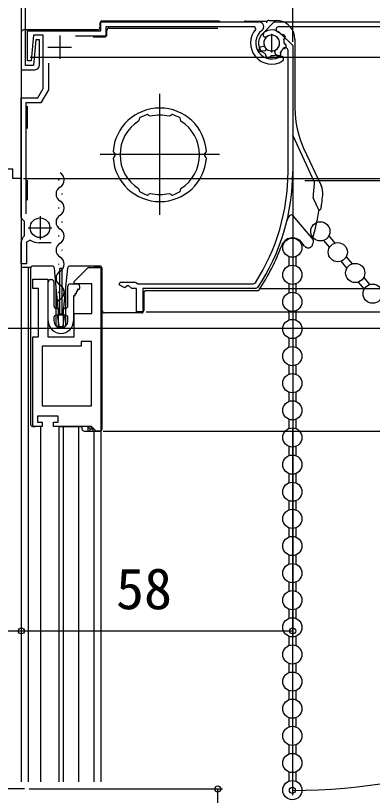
# Model space of a CAD drawing. Units: millimetres, scale not verified. Extents: x -525 to 525, y -783 to 778.
# Drawn here: x -326.2 to -250, y 229.4 to 396.2 of the extents above; entities that cross this region are included whole.
import ezdxf
from ezdxf.enums import TextEntityAlignment as Align

# ---------------------------------------------------------------- set-up
doc = ezdxf.new("R2010")
doc.units = ezdxf.units.MM
doc.header["$LTSCALE"] = 4
for name, color, linetype in [('0-3_YKK_11', 7, 'Continuous'), ('0-4_YKK_11E', 7, 'Continuous'), ('0-5_YKK_12', 2, 'Continuous'), ('0-6_YKK_13', 4, 'Continuous'), ('0-8_YKK_D', 6, 'Continuous')]:
    doc.layers.add(name, color=color, linetype=linetype)
doc.styles.add('ＭＳ ゴシック', font='')
doc.styles.get('ＭＳ ゴシック').set_extended_font_data('MS Gothic')

msp = doc.modelspace()

# ---------------------------------------------------------------- linework, layer by layer
at = {"layer": '0-3_YKK_11'}
for p, q in [((-316.8, 391.9), (-316.8, 386.9)), ((-269.52, 392.28), (-267, 389.76)), ((-319.3, 389.4), (-314.3, 389.4)), ((-268, 362.8), (-268, 388.725)), ((-267, 389.76), (-267, 362.8)), ((-285.615, 366.9), (-285.804, 366.694)), ((-285.425, 367.114), (-285.615, 366.9)), ((-293.366, 358.147), (-293.018, 357.973)), ((-321, 353.3), (-321, 348.3)), ((-323.5, 350.8), (-318.5, 350.8)), ((-318.6, 347.6), (-321.21, 347.6))]:
    msp.add_line(p, q, dxfattribs=at)
for points in [[(-439, 417.3), (-378.4, 417.3), (-378.4, 445.3), (-375, 445.3), (-375, 443.4), (-375.5, 442.9), (-376, 442.4), (-376, 417.3), (-325, 417.3), (-325, 415.8), (-312.5, 415.8), (-312.5, 417.3), (-310, 417.3), (-310, 413.3), (-325, 413.3), (-325, 361.3), (-326.8, 361.3), (-326.8, 363.3), (-335, 363.3), (-335, 366.6)], [(-321.1, 385.6), (-321.1, 391), (-321.9, 391), (-322.381, 385.5), (-324.1, 385.5), (-324.1, 398.9), (-320.4, 398.9), (-319.5, 399.8), (-314.5, 399.8), (-313.6, 398.9), (-310, 398.9), (-310, 400.8), (-310.8, 400.8), (-310.8, 399.8), (-313.086, 399.8), (-314.086, 400.8), (-319.914, 400.8), (-320.914, 399.8), (-323.7, 399.8), (-323.7, 400.8), (-324.5, 400.8), (-324.5, 400.092), (-324.75, 399.796), (-325, 399.5)], [(-325, 399.5), (-325, 384.6), (-322.1, 384.6)], [(-324.954, 352.855), (-325, 353.015), (-325, 378.6), (-321.454, 378.6), (-320.3, 380.6), (-320.3, 392), (-322.419, 392), (-322.9, 386.5), (-323.7, 386.5), (-323.7, 392.9), (-308, 392.9), (-308, 394.8), (-274.166, 394.8)], [(-274.854, 393.3), (-275.077, 393.8), (-306.9, 393.8), (-306.9, 391.8), (-313.401, 391.8)], [(-272.623, 391.576), (-273.015, 391.571), (-273.22, 391.743), (-273.202, 392.523)], [(-274.252, 388.668), (-273.993, 389.393), (-273.358, 389.624), (-272.992, 389.486)], [(-273.386, 388.368), (-273.698, 388.436), (-273.802, 388.398), (-274.154, 388.512)], [(-272.539, 387.274), (-272.732, 387.635), (-272.711, 387.711), (-272.807, 387.938)], [(-271.548, 387.6), (-271.745, 387.452), (-271.766, 387.376), (-272.113, 387.159)], [(-270.095, 387.425), (-270.486, 387.545), (-270.526, 387.613), (-270.754, 387.705)], [(-269.625, 388.357), (-269.66, 388.113), (-269.62, 388.045), (-269.712, 387.646)], [(-269.478, 387.566), (-269, 387.325), (-269, 386.722), (-269.143, 386.467)], [(-319.2, 386.001), (-319.2, 380.305), (-320.819, 377.5), (-324, 377.5), (-324, 353.78)], [(-299.745, 374.281), (-299.833, 374.028), (-299.807, 373.967), (-299.923, 373.596)], [(-297.434, 374.653), (-297.782, 374.827), (-297.808, 374.888), (-298.051, 375.001)], [(-292.749, 375.001), (-292.992, 374.888), (-293.018, 374.827), (-293.366, 374.653)], [(-290.876, 373.596), (-290.993, 373.967), (-290.967, 374.028), (-291.054, 374.281)], [(-304.995, 366.694), (-305.185, 366.9), (-305.374, 367.114)], [(-305.374, 365.686), (-305.185, 365.9), (-304.995, 366.106)], [(-285.804, 366.106), (-285.615, 365.9), (-285.425, 365.686)], [(-299.923, 359.204), (-299.807, 358.833), (-299.833, 358.772), (-299.745, 358.519)], [(-291.054, 358.519), (-290.967, 358.772), (-290.993, 358.833), (-290.876, 359.204)], [(-298.051, 357.799), (-297.808, 357.912), (-297.782, 357.973), (-297.434, 358.147)], [(-293.018, 357.973), (-292.992, 357.912), (-292.749, 357.799)], [(-324.41, 348.993), (-324.3, 349.226), (-324.3, 352.092), (-324.442, 352.347)], [(-323.126, 348.171), (-323.9, 347.753), (-323.9, 343.1), (-325, 343.1), (-325, 347.753)], [(-274.434, 338.025), (-274.851, 337.8), (-299, 337.8), (-299, 332.8), (-300.4, 332.8), (-300.4, 337.8), (-301.4, 337.8), (-302, 338.4), (-302.4, 338.4), (-302.845, 337.955), (-304.052, 338.585), (-303.902, 339.2), (-300.683, 339.2), (-300.4, 339), (-300.117, 338.8), (-275.394, 338.8), (-274.973, 339.03)]]:
    msp.add_lwpolyline(points, dxfattribs=at)
for points in [[(-308.031, 342.3), (-308.031, 307.3), (-309.031, 307.3), (-310.031, 308.3), (-318.131, 308.3), (-318.131, 309.2), (-317.131, 309.2), (-317.131, 310.5), (-321.531, 310.5), (-321.531, 309.2), (-320.531, 309.2), (-320.531, 308.3), (-322.531, 308.3), (-322.531, 327.5), (-321.331, 327.5), (-321.331, 337.8), (-322.531, 337.8), (-322.531, 339.8), (-319.331, 339.8), (-319.331, 327.5), (-313.731, 327.5), (-313.731, 332.5), (-309.931, 332.5), (-309.931, 338.8), (-313.731, 338.8), (-313.731, 339.3), (-310.731, 342.3)], [(-310.031, 312.7), (-310.031, 326.5), (-312.231, 326.5), (-312.231, 325.5), (-320.531, 325.5), (-320.531, 312.7)]]:
    msp.add_lwpolyline(points, close=True, dxfattribs=at)
for centre, radius, start, end in [((-274.166, 393.8), 1, 307.30177, 90), ((-271.5, 390.3), 4.5, 138.18969, 301.58814), ((-271.5, 390.3), 3.4, 127.30179, 306.48374), ((-271.5, 390.3), 2.8, 44.99999, 127.44415), ((-271.5, 390.3), 1.7, 208.62695, 131.37309), ((-271.5, 390.3), 3.2, 210.67185, 213.9679), ((-271.5, 390.3), 2.7, 313.96795, 331.49651), ((-268.6, 388.725), 0.6, 359.99997, 151.49648), ((-271.5, 390.3), 2.7, 225.67933, 241.03208), ((-271.5, 390.3), 3.2, 251.04547, 258.95464), ((-271.5, 390.3), 2.7, 268.96797, 286.03203), ((-271.5, 390.3), 3.2, 296.0455, 303.95467), ((-322.1, 385.6), 1, 270.00001, 359.99999), ((-295.4, 366.4), 10, 4.09604, 175.90396), ((-295.4, 366.4), 8.5, 122.15412, 237.84588), ((-295.4, 366.4), 9, 107.12992, 118.87005), ((-295.4, 366.4), 8.5, 76.15413, 103.84587), ((-295.4, 366.4), 9, 61.12994, 72.87007), ((-295.4, 366.4), 8.5, 302.15412, 57.84588), ((-295.4, 366.4), 10, 184.09604, 355.90396), ((-295.4, 366.4), 9.6, 178.24271, 181.75729), ((-295.4, 366.4), 9.6, 358.24271, 1.75729), ((-312, 362.8), 44, 327.30072, 359.99999), ((-312, 362.8), 45, 326.59444, 360), ((-295.4, 366.4), 9, 241.12995, 252.87008), ((-295.4, 366.4), 8.5, 256.15413, 283.84587), ((-295.4, 366.4), 9, 287.12993, 298.87006), ((-323.6, 353.707), 1.6, 212.20421, 238.24314), ((-323.4, 347.753), 1.6, 129.16672, 179.99999), ((-321.21, 351.1), 3.5, 236.80433, 270.00001)]:
    msp.add_arc(centre, radius, start, end, dxfattribs=at)
at = {"layer": '0-4_YKK_11E'}
for p, q in [((-273.48, 392.28), (-270.96, 394.8)), ((-270.96, 394.8), (-244, 394.8)), ((-244, 393.8), (-269.925, 393.8))]:
    msp.add_line(p, q, dxfattribs=at)
for points in [[(-269.557, 392.174), (-269.313, 392.14), (-269.244, 392.18), (-268.845, 392.087)], [(-268.625, 391.705), (-268.744, 391.314), (-268.813, 391.274), (-268.905, 391.046)], [(-268.8, 390.251), (-268.652, 390.055), (-268.576, 390.034), (-268.359, 389.687)], [(-272.775, 389.176), (-272.771, 388.785), (-272.943, 388.58), (-273.723, 388.598)], [(-269.867, 387.548), (-270.592, 387.807), (-270.823, 388.442), (-270.685, 388.808)], [(-268.473, 389.261), (-268.835, 389.068), (-268.911, 389.089), (-269.138, 388.992)], [(-269.568, 388.414), (-269.635, 388.101), (-269.598, 387.997), (-269.712, 387.646)]]:
    msp.add_lwpolyline(points, dxfattribs=at)
for centre, radius, start, end in [((-269.925, 393.2), 0.6, 89.99997, 241.49648), ((-271.5, 390.3), 2.8, 134.99999, 217.44415), ((-271.5, 390.3), 1.7, 298.62695, 221.37309), ((-271.5, 390.3), 2.7, 43.96795, 61.49651), ((-271.5, 390.3), 3.2, 26.0455, 33.95467), ((-271.5, 390.3), 2.7, 358.96797, 16.03203), ((-271.5, 390.3), 2.7, 315.67933, 331.03208), ((-271.5, 390.3), 3.2, 341.04547, 348.95464), ((-271.5, 390.3), 3.2, 300.67185, 303.9679)]:
    msp.add_arc(centre, radius, start, end, dxfattribs=at)
at = {"layer": '0-5_YKK_12'}
for p, q in [((-271.5, 392.3), (-271.5, 388.3)), ((-295.4, 353.563), (-295.4, 379.437)), ((-282.663, 366.5), (-308.136, 366.5)), ((-325, 361.8), (-325, 232.3)), ((-317.078, 361.113), (-317.078, 360.913)), ((-316.318, 358.113), (-316.318, 357.913)), ((-317.078, 355.113), (-317.078, 354.913)), ((-316.318, 352.113), (-316.318, 351.913)), ((-317.078, 349.113), (-317.078, 348.913)), ((-316.318, 346.113), (-316.318, 345.913)), ((-323.5, 342.3), (-323.5, 232.3)), ((-317.078, 343.113), (-317.078, 342.913)), ((-308.005, 342.26), (-308.003, 232.3)), ((-316.318, 340.113), (-316.318, 339.913)), ((-317.078, 337.113), (-317.078, 336.913)), ((-316.318, 334.113), (-316.318, 333.913)), ((-320.9, 308.3), (-320.9, 232.3)), ((-316.95, 308.3), (-316.95, 232.3)), ((-316.05, 308.3), (-316.05, 232.3)), ((-312.8, 308.3), (-312.8, 232.3)), ((-309.5, 307.3), (-309.5, 232.3)), ((-324.299, 230.793), (-348.25, 230.8))]:
    msp.add_line(p, q, dxfattribs=at)
for centre, start, end in [((-317.536, 361.013), 299.20254, 60.79746), ((-315.859, 358.013), 119.20254, 240.79746), ((-317.536, 355.013), 299.20254, 60.79746), ((-315.859, 352.013), 119.20254, 240.79746), ((-317.536, 349.013), 299.20254, 60.79746), ((-315.859, 346.013), 119.20254, 240.79746), ((-317.536, 343.013), 299.20254, 60.79746), ((-315.859, 340.013), 119.20254, 240.79746), ((-317.536, 337.013), 299.20254, 60.79746), ((-315.859, 334.013), 119.20254, 193.92959)]:
    msp.add_arc(centre, 1.718, start, end, dxfattribs=at)
at = {"layer": '0-6_YKK_13'}
for p, q in [((-308.2, 394.5), (-308.2, 393.6)), ((-283, 395), (-307.7, 395)), ((-277, 395), (-272.44, 395)), ((-272.6, 394.639), (-272.6, 394.622)), ((-272.117, 395.122), (-270.525, 395.122)), ((-325, 392.6), (-325, 372)), ((-308.699, 393.1), (-324.5, 393.1)), ((-306.7, 392.1), (-306.7, 393)), ((-306.2, 393.5), (-283, 393.5)), ((-309.39, 391.6), (-307.2, 391.6)), ((-266.527, 391.126), (-266.527, 376.295)), ((-323.7, 372), (-323.7, 376.8)), ((-262.4, 360.715), (-267, 370.579)), ((-264.655, 367.854), (-260.926, 359.857)), ((-325.035, 361), (-325.035, 356.7)), ((-323.7, 356.7), (-323.7, 361)), ((-261.989, 355.812), (-262.561, 357.037)), ((-266.936, 353.355), (-262.652, 348.249)), ((-259.283, 349.044), (-258.008, 347.524)), ((-264.455, 346.862), (-265.209, 347.76)), ((-260.432, 348.08), (-259.157, 346.56)), ((-325.035, 345.8), (-325.035, 342.3)), ((-267.818, 344.642), (-267.818, 342.658)), ((-266.318, 344.642), (-266.318, 342.658)), ((-256.704, 343.636), (-255.429, 342.116)), ((-255.555, 344.601), (-254.28, 343.081)), ((-322.989, 342.3), (-325.035, 342.3)), ((-323.031, 342.1), (-323.031, 308.8)), ((-322.43, 342.6), (-322.531, 342.6)), ((-319.831, 342.6), (-322.43, 342.6)), ((-318.903, 342.6), (-319.831, 342.6)), ((-318.417, 342.6), (-318.903, 342.6)), ((-317.531, 338.112), (-317.919, 342.148)), ((-316.731, 332.1), (-316.731, 342.1)), ((-316.331, 342.1), (-316.731, 342.1)), ((-316.331, 342.1), (-316.331, 332.1)), ((-315.142, 342.148), (-315.531, 338.112)), ((-314.158, 342.6), (-314.644, 342.6)), ((-310.492, 342.6), (-314.158, 342.6)), ((-310.492, 342.6), (-310.431, 342.6)), ((-310.492, 342.597), (-310.492, 342.6)), ((-308.231, 342.6), (-310.431, 342.6)), ((-308.2, 342.3), (-309.5, 342.3)), ((-307.731, 307.8), (-307.731, 342.1)), ((-307.7, 333.1), (-307.7, 341.8)), ((-319.231, 330.9), (-319.231, 339.2)), ((-318.731, 339.7), (-318.531, 339.7)), ((-318.031, 339.2), (-318.031, 334.1)), ((-314.531, 338.8), (-313.031, 338.8)), ((-267.818, 338.842), (-267.818, 336.858)), ((-266.318, 338.842), (-266.318, 336.858)), ((-252.976, 339.193), (-251.701, 337.673)), ((-251.827, 340.158), (-250.552, 338.638)), ((-317.531, 330), (-317.531, 338.112)), ((-315.531, 338.112), (-316.031, 332.92)), ((-315.531, 338.112), (-315.531, 330)), ((-315.031, 334.1), (-315.031, 338.3)), ((-313.311, 337.15), (-313.224, 336.999)), ((-313.137, 337.15), (-313.311, 337.15)), ((-313.051, 337.6), (-312.964, 337.45)), ((-312.731, 337.6), (-313.051, 337.6)), ((-312.531, 338.3), (-312.531, 337.8)), ((-274.598, 337.327), (-298.328, 337.327)), ((-313.831, 336.249), (-313.831, 330.9)), ((-313.657, 336.249), (-313.831, 336.249)), ((-313.571, 336.699), (-313.484, 336.549)), ((-313.397, 336.699), (-313.571, 336.699)), ((-298.827, 336.828), (-298.827, 333.1)), ((-317.531, 333.6), (-317.181, 333.6)), ((-315.881, 333.6), (-315.531, 333.6)), ((-317.181, 332.1), (-317.531, 332.1)), ((-317.031, 332.92), (-317.007, 332.672)), ((-316.981, 333.4), (-316.981, 332.3)), ((-316.126, 332.1), (-316.935, 332.1)), ((-316.708, 332.4), (-316.353, 332.4)), ((-316.081, 332.3), (-316.081, 333.4)), ((-316.054, 332.672), (-316.031, 332.92)), ((-316.031, 332.92), (-316.031, 329.5)), ((-315.531, 332.1), (-315.881, 332.1)), ((-301.178, 332.6), (-307.2, 332.6)), ((-267.818, 333.042), (-267.818, 331.058)), ((-266.318, 333.042), (-266.318, 331.058)), ((-318.031, 331.6), (-318.031, 330.9)), ((-317.233, 331.758), (-316.966, 329.858)), ((-315.829, 331.758), (-316.096, 329.858)), ((-315.031, 330.9), (-315.031, 331.6)), ((-316.031, 329.5), (-317.031, 329.5)), ((-316.393, 329.6), (-316.668, 329.6)), ((-267.818, 327.242), (-267.818, 325.258)), ((-266.318, 327.242), (-266.318, 325.258)), ((-267.818, 321.442), (-267.818, 319.458)), ((-266.318, 321.442), (-266.318, 319.458)), ((-267.818, 315.642), (-267.818, 313.658)), ((-266.318, 315.642), (-266.318, 313.658)), ((-267.818, 309.842), (-267.818, 307.858)), ((-266.318, 309.842), (-266.318, 307.858)), ((-322.531, 308.3), (-322.426, 308.3)), ((-322.426, 308.3), (-322.168, 308.3)), ((-322.168, 308.3), (-322.031, 308.3)), ((-317.131, 308.3), (-316.631, 308.3)), ((-316.631, 308.3), (-312.031, 308.3)), ((-310.257, 308.3), (-312.031, 308.3)), ((-312.031, 308.3), (-312.031, 307.8)), ((-311.531, 307.3), (-310.755, 307.3)), ((-310.782, 308.3), (-310.755, 308.274)), ((-310.256, 307.8), (-309.731, 307.8)), ((-310.256, 307.3), (-310.256, 307.8)), ((-310.256, 307.3), (-309.731, 307.3)), ((-309.731, 307.8), (-310.031, 308.1)), ((-267.818, 304.042), (-267.818, 302.058)), ((-266.318, 304.042), (-266.318, 302.058)), ((-267.818, 298.242), (-267.818, 296.258)), ((-266.318, 298.242), (-266.318, 296.258)), ((-267.818, 292.442), (-267.818, 290.458)), ((-266.318, 292.442), (-266.318, 290.458)), ((-267.818, 286.642), (-267.818, 284.658)), ((-266.318, 286.642), (-266.318, 284.658)), ((-267.818, 280.842), (-267.818, 278.858)), ((-266.318, 280.842), (-266.318, 278.858)), ((-267.818, 275.042), (-267.818, 273.058)), ((-266.318, 275.042), (-266.318, 273.058)), ((-267.818, 269.242), (-267.818, 267.258)), ((-266.318, 269.242), (-266.318, 267.258)), ((-267.818, 263.442), (-267.818, 261.458)), ((-266.318, 263.442), (-266.318, 261.458)), ((-267.818, 257.642), (-267.818, 255.658)), ((-266.318, 257.642), (-266.318, 255.658)), ((-267.818, 251.842), (-267.818, 249.858)), ((-266.318, 251.842), (-266.318, 249.858)), ((-267.818, 246.042), (-267.818, 244.058)), ((-266.318, 246.042), (-266.318, 244.058)), ((-267.818, 240.242), (-267.818, 238.258)), ((-266.318, 240.242), (-266.318, 238.258)), ((-267.818, 234.442), (-267.818, 232.458)), ((-266.318, 234.442), (-266.318, 232.458))]:
    msp.add_line(p, q, dxfattribs=at)
for points in [[(-266.527, 391.126), (-266.587, 391.82), (-266.768, 392.493), (-267.062, 393.125), (-267.462, 393.695), (-267.955, 394.188), (-268.526, 394.587), (-269.157, 394.881), (-269.831, 395.061), (-270.525, 395.122)], [(-261.539, 354.845), (-261.551, 354.871), (-261.584, 354.942), (-261.644, 355.07), (-261.724, 355.243), (-261.816, 355.439), (-261.907, 355.635), (-261.989, 355.812)], [(-261.537, 354.842), (-261.523, 354.815), (-261.507, 354.79), (-261.489, 354.768), (-261.468, 354.745), (-261.444, 354.724), (-261.417, 354.706), (-261.388, 354.691), (-261.358, 354.679), (-261.327, 354.671), (-261.295, 354.666), (-261.262, 354.664), (-261.23, 354.666), (-261.198, 354.671), (-261.167, 354.68), (-261.137, 354.691), (-261.108, 354.706), (-261.082, 354.723), (-261.058, 354.742), (-261.036, 354.764), (-261.017, 354.787), (-261.001, 354.811), (-260.988, 354.834), (-260.978, 354.856), (-260.97, 354.877), (-260.947, 354.955), (-260.938, 354.996), (-260.929, 355.04), (-260.919, 355.087), (-260.91, 355.137), (-260.9, 355.191), (-260.89, 355.246), (-260.87, 355.363), (-260.85, 355.485), (-260.831, 355.61), (-260.812, 355.739), (-260.776, 355.997)], [(-264.455, 346.862), (-264.363, 346.766), (-264.259, 346.683), (-264.145, 346.614), (-264.022, 346.561), (-263.894, 346.525), (-263.762, 346.507), (-263.628, 346.506), (-263.495, 346.523), (-263.366, 346.558), (-263.243, 346.609), (-263.127, 346.677), (-263.022, 346.759), (-262.929, 346.855), (-262.85, 346.962), (-262.785, 347.078), (-262.737, 347.202)], [(-317.031, 329.5), (-317.031, 332.92), (-317.531, 338.112)], [(-298.328, 337.327), (-298.415, 337.319), (-298.499, 337.297), (-298.578, 337.26), (-298.649, 337.21), (-298.71, 337.149), (-298.76, 337.078), (-298.797, 336.999), (-298.819, 336.915), (-298.827, 336.828)], [(-299.327, 332.6), (-301.095, 332.6), (-301.178, 332.6)], [(-310.755, 308.274), (-310.755, 307.3), (-310.256, 307.3)], [(-310.031, 308.1), (-310.031, 308.074), (-310.257, 308.3)], [(-309.731, 307.8), (-309.731, 307.3), (-308.231, 307.3)]]:
    msp.add_lwpolyline(points, dxfattribs=at)
for centre, radius in [((-321, 350.8), 2.1), ((-261.084, 350.023), 2.05), ((-267.068, 346.55), 2.05), ((-257.356, 345.58), 2.05), ((-267.068, 340.75), 2.05), ((-253.628, 341.137), 2.05), ((-249.9, 336.694), 2.05), ((-267.068, 334.95), 2.05), ((-267.068, 329.15), 2.05), ((-267.068, 323.35), 2.05), ((-267.068, 317.55), 2.05), ((-267.068, 311.75), 2.05), ((-267.068, 305.95), 2.05), ((-267.068, 300.15), 2.05), ((-267.068, 294.35), 2.05), ((-267.068, 288.55), 2.05), ((-267.068, 282.75), 2.05), ((-267.068, 276.95), 2.05), ((-267.068, 271.15), 2.05), ((-267.068, 265.35), 2.05), ((-267.068, 259.55), 2.05), ((-267.068, 253.75), 2.05), ((-267.068, 247.95), 2.05), ((-267.068, 242.15), 2.05), ((-267.068, 236.35), 2.05), ((-267.068, 230.55), 2.05)]:
    msp.add_circle(centre, radius, dxfattribs=at)
for centre, radius, start, end in [((-283, 394.5), 0.5, 36.8699, 90), ((-277, 394.5), 0.5, 90, 143.1301), ((-307.2, 392.1), 0.5, 270, 0), ((-306.2, 393), 0.5, 90, 180), ((-309.39, 391.1), 0.5, 90, 119.62748), ((-246.555, 376.295), 19.971, 179.99958, 205.00042), ((-312, 362.8), 49.7, 353.65085, 357.32527), ((-262.853, 360.504), 0.5, 357.32527, 25), ((-264.547, 358.169), 3.995, 354.42526, 25.00066), ((-262.108, 357.249), 0.5, 173.65085, 205), ((-312, 362.8), 51.673, 352.43509, 354.42592), ((-267.319, 353.033), 0.5, 40, 130), ((-312, 362.8), 51.281, 343.69531, 350.89122), ((-288.5, 362.5), 22.7, 333.06946, 335.91738), ((-267.319, 353.033), 0.5, 130, 155.91738), ((-267.068, 346.2), 2.427, 40, 159.72323), ((-312, 362.8), 45.473, 326.26932, 339.72323), ((-312, 362.8), 51.673, 342.43103, 343.10482), ((-263.035, 347.928), 0.5, 343.10482, 40), ((-318.417, 342.1), 0.5, 5.5, 90), ((-314.644, 342.1), 0.5, 90, 174.5), ((-308.231, 342.1), 0.5, 0.03924, 89.96081), ((-308.2, 341.8), 0.5, 0, 90), ((-318.731, 339.2), 0.5, 90, 180), ((-318.531, 339.2), 0.5, 0, 90), ((-314.531, 338.3), 0.5, 90, 180), ((-313.031, 338.3), 0.5, 0, 90), ((-313.397, 336.899), 0.2, 270, 30), ((-313.137, 337.35), 0.2, 270, 30), ((-312.731, 337.8), 0.2, 270, 0), ((-274.598, 337.827), 0.5, 270, 326.26932), ((-313.657, 336.449), 0.2, 270, 30), ((-317.531, 334.1), 0.5, 180, 270), ((-317.181, 333.4), 0.2, 0, 90), ((-315.881, 333.4), 0.2, 90, 180), ((-315.531, 334.1), 0.5, 270, 0), ((-317.531, 331.6), 0.5, 90, 180), ((-316.935, 331.8), 0.3, 90, 188), ((-317.181, 332.3), 0.2, 270, 0), ((-316.708, 332.7), 0.3, 185.5, 270), ((-316.353, 332.7), 0.3, 270, 354.5), ((-316.126, 331.8), 0.3, 352, 90), ((-315.881, 332.3), 0.2, 180, 270), ((-315.531, 331.6), 0.5, 0, 90), ((-307.2, 333.1), 0.5, 180, 270), ((-299.327, 333.1), 0.5, 270, 0), ((-316.531, 330.9), 2.7, 180, 0), ((-316.531, 330.9), 1.5, 180, 0), ((-317.031, 330), 0.5, 180, 270), ((-316.668, 329.9), 0.3, 188, 270), ((-316.393, 329.9), 0.3, 270, 352), ((-316.031, 330), 0.5, 270, 0), ((-311.531, 307.8), 0.5, 180, 270), ((-308.231, 307.8), 0.5, 270, 0)]:
    msp.add_arc(centre, radius, start, end, dxfattribs=at)
for centre, major_axis, ratio, start_param, end_param in [((-308.7, 393.6), (0.354, -0.354), 0.998783, 5.4983961, 7.0679745), ((-307.699, 394.5), (-0.354, 0.354), 0.998783, 5.4983961, 7.0679745), ((-272.1, 394.622), (-0.36, 0.36), 0.965689, 5.5152404, 7.0511302), ((-324.5, 392.6), (-0.224, 0.448), 0.999239, 5.819964, 7.3901513), ((-322.531, 342.1), (0.5, 0), 0.999962, 1.5707963, 3.1415927), ((-308.231, 342.1), (-0.527, 0), 0.948965, 4.7110867, 4.712389), ((-322.531, 308.8), (0.5, 0), 0.999962, 3.1415927, 4.712389), ((-322.426, 308.8), (-0.5, 0), 0.999962, 1.5620697, 1.5707963), ((-310.755, 308.3), (-0.5, 0.5), 0.026186, 1.5969763, 3.1154127)]:
    msp.add_ellipse(centre, major_axis=major_axis, ratio=ratio, start_param=start_param, end_param=end_param, dxfattribs=at)
at = {"layer": '0-8_YKK_D'}
for p, q in [((-267, 390.553), (-267, 451.3)), ((-323.128, 387.3), (-113, 387.3)), ((-323.128, 387.3), (-93, 387.3)), ((-323.128, 387.3), (-93, 387.3)), ((-267, 374.8), (-267, 263.591)), ((-324.5, 361.3), (-133, 361.3)), ((-324.5, 361.3), (-113, 361.3)), ((-324.5, 361.3), (-113, 361.3)), ((-264.408, 360.898), (-53, 360.898)), ((-273.851, 337.8), (-193, 337.8)), ((-273.851, 337.8), (-193, 337.8)), ((-298.3, 332.8), (-193, 332.8)), ((-298.3, 332.8), (-193, 332.8)), ((-339, 329.3), (-113, 329.3)), ((-307.531, 307.3), (-193, 307.3)), ((-267.068, 307.8), (-267.068, 229.488)), ((-440, 264.591), (-325, 264.591)), ((-325, 264.591), (-267, 264.591)), ((-323.299, 230.793), (-282.002, 230.793)), ((-283.002, 123.3), (-283.002, 230.793))]:
    msp.add_line(p, q, dxfattribs=at)
for centre in [(-325, 264.591), (-325, 264.591), (-267, 264.591), (-283.002, 230.793), (-267.068, 230.488)]:
    msp.add_circle(centre, 0.637, dxfattribs=at)
msp.add_arc((-267.068, 357.246), 126.757, 270, 310, dxfattribs=at)

# ---------------------------------------------------------------- texts
at = {"layer": '0-8_YKK_D', "style": 'ＭＳ ゴシック'}
msp.add_text('58', height=8.798, dxfattribs=at).set_placement((-304.761, 266.591), align=Align.BOTTOM_LEFT)

doc.saveas('drawing.dxf')
